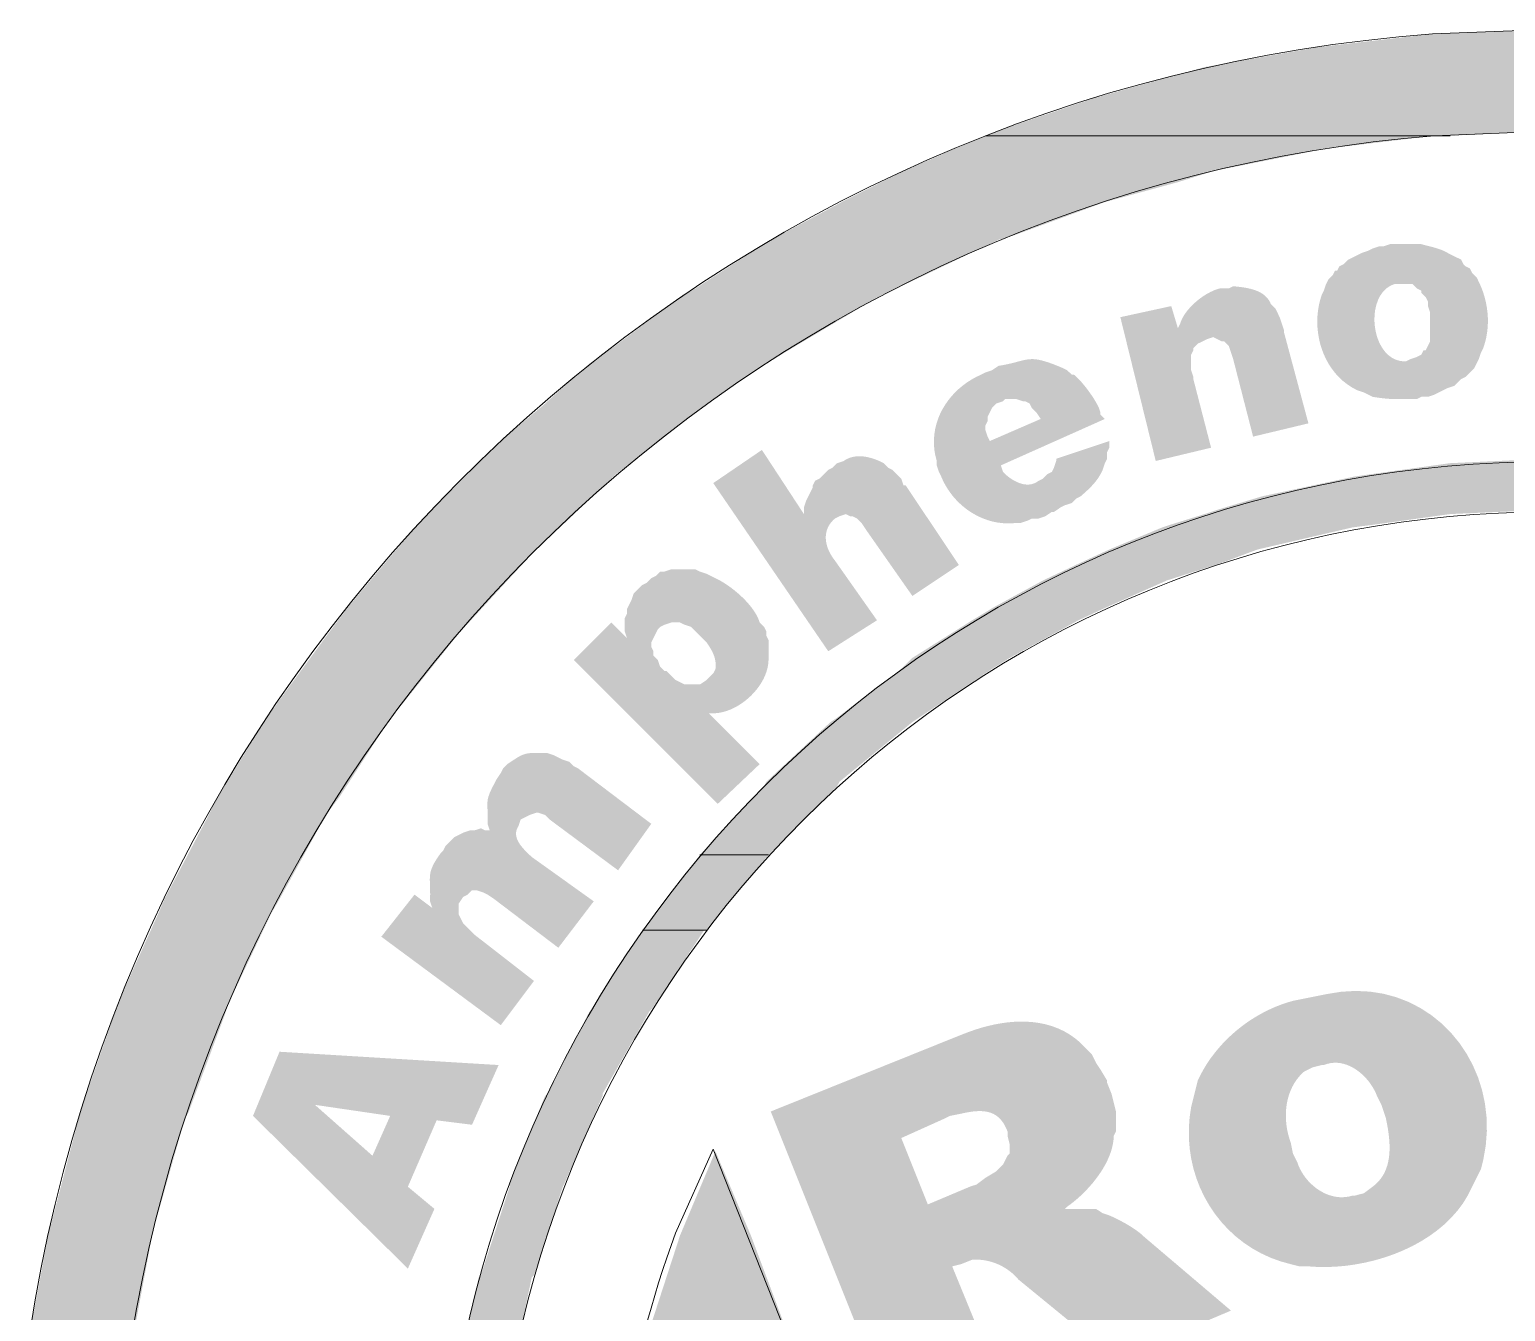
# Model space of a CAD drawing. Header units: inches. Extents: x 0 to 139, y 0 to 117.
# Drawn here: x 93.256 to 96.863, y 62.154 to 65.287 of the extents above; entities that cross this region are included whole.
import ezdxf

# ---------------------------------------------------------------- set-up
doc = ezdxf.new("R2010")
doc.units = ezdxf.units.IN
doc.header["$MEASUREMENT"] = 0
doc.layers.add('Color-3-Line_Weight-0', color=3, linetype='Continuous', lineweight=0)
doc.layers.add('Color-3-Line_Weight-20', color=3, linetype='Continuous', lineweight=20)

msp = doc.modelspace()

# ---------------------------------------------------------------- hatches: boundary and pattern name
at = {"layer": 'Color-3-Line_Weight-0'}
for points in [[(95.5164, 64.9951), (95.392, 64.941), (96.149, 64.941)], [(95.5921, 65.0275), (95.5164, 64.9951), (96.4193, 64.9951)], [(95.5164, 64.9951), (96.4193, 64.9951), (96.149, 64.941)], [(95.5921, 65.0275), (96.6897, 65.0275), (96.4193, 64.9951)], [(95.392, 64.941), (95.338, 64.914), (96.0625, 64.914)], [(95.392, 64.941), (96.149, 64.941), (96.0625, 64.914)], [(95.338, 64.914), (95.2407, 64.8653), (95.8841, 64.8653)], [(95.338, 64.914), (96.0625, 64.914), (95.8841, 64.8653)], [(95.2407, 64.8653), (95.0893, 64.7842), (95.6624, 64.7842)], [(95.2407, 64.8653), (95.8841, 64.8653), (95.6624, 64.7842)], [(95.0893, 64.7842), (95.0676, 64.7734), (95.6245, 64.7734)], [(95.0893, 64.7842), (95.6624, 64.7842), (95.6245, 64.7734)], [(95.0676, 64.7734), (94.8838, 64.6544), (95.3758, 64.6544)], [(95.0676, 64.7734), (95.6245, 64.7734), (95.3758, 64.6544)], [(94.8514, 64.6382), (94.6946, 64.5193), (95.1379, 64.5193)], [(94.8838, 64.6544), (94.8514, 64.6382), (95.338, 64.6382)], [(94.8514, 64.6382), (95.338, 64.6382), (95.1379, 64.5193)], [(94.8838, 64.6544), (95.3758, 64.6544), (95.338, 64.6382)], [(94.6946, 64.5193), (94.6243, 64.4706), (95.0568, 64.4706)], [(94.6946, 64.5193), (95.1379, 64.5193), (95.0568, 64.4706)], [(94.6243, 64.4706), (94.5107, 64.3679), (94.9054, 64.3679)], [(94.6243, 64.4706), (95.0568, 64.4706), (94.9054, 64.3679)], [(94.5107, 64.3679), (94.4134, 64.2868), (94.8027, 64.2868)], [(94.5107, 64.3679), (94.9054, 64.3679), (94.8027, 64.2868)], [(94.4134, 64.2868), (94.3269, 64.2003), (94.6892, 64.2003)], [(94.4134, 64.2868), (94.8027, 64.2868), (94.6892, 64.2003)], [(96.9654, 64.2381), (96.7275, 64.2273), (97.1979, 64.2273)], [(94.3269, 64.2003), (94.2134, 64.0867), (94.5702, 64.0867)], [(94.3269, 64.2003), (94.6892, 64.2003), (94.5702, 64.0867)], [(96.7275, 64.2273), (96.495, 64.1949), (97.4358, 64.1949)], [(96.7275, 64.2273), (97.1979, 64.2273), (97.4358, 64.1949)], [(96.495, 64.1949), (96.2679, 64.1462), (97.6629, 64.1462)], [(96.495, 64.1949), (97.4358, 64.1949), (97.6629, 64.1462)], [(96.2679, 64.1462), (96.1598, 64.1137), (97.7656, 64.1137)], [(96.2679, 64.1462), (97.6629, 64.1462), (97.7656, 64.1137)], [(96.1274, 64.1029), (96.0409, 64.0759), (96.5329, 64.0759)], [(96.1598, 64.1137), (96.1274, 64.1029), (96.7275, 64.1029)], [(96.1274, 64.1029), (96.7275, 64.1029), (96.5329, 64.0759)], [(96.1598, 64.1137), (96.9654, 64.1137), (96.7275, 64.1029)], [(94.2134, 64.0867), (94.1485, 64.011), (94.4891, 64.011)], [(94.2134, 64.0867), (94.5702, 64.0867), (94.4891, 64.011)], [(96.0246, 64.0705), (95.8949, 64.0164), (96.2571, 64.0164)], [(96.0409, 64.0759), (96.0246, 64.0705), (96.4896, 64.0705)], [(96.0246, 64.0705), (96.4896, 64.0705), (96.2571, 64.0164)], [(96.0409, 64.0759), (96.5329, 64.0759), (96.4896, 64.0705)], [(94.1485, 64.011), (94.0349, 63.8759), (94.3648, 63.8759)], [(94.1485, 64.011), (94.4891, 64.011), (94.3648, 63.8759)], [(95.8246, 63.984), (95.7327, 63.9407), (96.0355, 63.9407)], [(95.8949, 64.0164), (95.8246, 63.984), (96.1706, 63.984)], [(95.8246, 63.984), (96.1706, 63.984), (96.0355, 63.9407)], [(95.8949, 64.0164), (96.2571, 64.0164), (96.1706, 63.984)], [(95.7327, 63.9407), (95.6137, 63.8759), (95.8895, 63.8759)], [(95.7327, 63.9407), (96.0355, 63.9407), (95.8895, 63.8759)], [(94.0349, 63.8759), (93.9863, 63.811), (94.3053, 63.811)], [(94.0349, 63.8759), (94.3648, 63.8759), (94.3053, 63.811)], [(95.6137, 63.8759), (95.5597, 63.8434), (95.8192, 63.8434)], [(95.6137, 63.8759), (95.8895, 63.8759), (95.8192, 63.8434)], [(95.5597, 63.8434), (95.4137, 63.7515), (95.6516, 63.7515)], [(95.5597, 63.8434), (95.8192, 63.8434), (95.6516, 63.7515)], [(93.9863, 63.811), (93.8673, 63.6488), (94.1755, 63.6488)], [(93.9863, 63.811), (94.3053, 63.811), (94.1755, 63.6488)], [(95.4137, 63.7515), (95.3866, 63.7245), (95.6083, 63.7245)], [(95.4137, 63.7515), (95.6516, 63.7515), (95.6083, 63.7245)], [(95.3866, 63.7245), (95.2298, 63.6055), (95.4299, 63.6055)], [(95.3866, 63.7245), (95.6083, 63.7245), (95.4299, 63.6055)], [(93.8673, 63.6488), (93.8295, 63.5947), (94.1323, 63.5947)], [(93.8673, 63.6488), (94.1755, 63.6488), (94.1323, 63.5947)], [(93.8295, 63.5947), (93.7159, 63.4109), (94.0133, 63.4109)], [(93.8295, 63.5947), (94.1323, 63.5947), (94.0133, 63.4109)], [(95.2136, 63.5947), (95.0568, 63.4487), (95.2353, 63.4487)], [(95.2298, 63.6055), (95.2136, 63.5947), (95.4137, 63.5947)], [(95.2136, 63.5947), (95.4137, 63.5947), (95.2353, 63.4487)], [(95.2298, 63.6055), (95.4299, 63.6055), (95.4137, 63.5947)], [(95.0568, 63.4487), (95.0514, 63.4379), (95.2298, 63.4379)], [(95.0568, 63.4487), (95.2353, 63.4487), (95.2298, 63.4379)], [(93.7159, 63.4109), (93.6943, 63.3676), (93.9809, 63.3676)], [(93.7159, 63.4109), (94.0133, 63.4109), (93.9809, 63.3676)], [(95.0514, 63.4379), (94.8946, 63.2703), (95.0622, 63.2703)], [(95.0514, 63.4379), (95.2298, 63.4379), (95.0622, 63.2703)], [(93.6943, 63.3676), (93.5862, 63.1622), (93.8673, 63.1622)], [(93.6943, 63.3676), (93.9809, 63.3676), (93.8673, 63.1622)], [(94.8946, 63.2703), (94.754, 63.0865), (94.9108, 63.0865)], [(94.8946, 63.2703), (95.0622, 63.2703), (94.9108, 63.0865)], [(93.5862, 63.1622), (93.57, 63.1243), (93.8457, 63.1243)], [(93.5862, 63.1622), (93.8673, 63.1622), (93.8457, 63.1243)], [(93.57, 63.1243), (93.4726, 62.908), (93.743, 62.908)], [(93.57, 63.1243), (93.8457, 63.1243), (93.743, 62.908)], [(94.754, 63.0865), (94.6297, 62.8918), (94.7757, 62.8918)], [(94.754, 63.0865), (94.9054, 63.0865), (94.7757, 62.8918)], [(93.4726, 62.908), (93.4618, 62.8756), (93.7322, 62.8756)], [(93.4726, 62.908), (93.743, 62.908), (93.7322, 62.8756)], [(93.4618, 62.8756), (93.3807, 62.6431), (93.6457, 62.6431)], [(93.4618, 62.8756), (93.7322, 62.8756), (93.6457, 62.6431)], [(94.6243, 62.8864), (94.5216, 62.6864), (94.6567, 62.6864)], [(94.6297, 62.8918), (94.6243, 62.8864), (94.7703, 62.8864)], [(94.6243, 62.8864), (94.7703, 62.8864), (94.6567, 62.6864)], [(94.6297, 62.8918), (94.7757, 62.8918), (94.7703, 62.8864)], [(94.5216, 62.6864), (94.5161, 62.681), (94.6567, 62.681)], [(94.5216, 62.6864), (94.6567, 62.6864), (94.6567, 62.681)], [(94.5161, 62.681), (94.4296, 62.4701), (94.5648, 62.4701)], [(94.5161, 62.681), (94.6567, 62.681), (94.5648, 62.4701)], [(93.3753, 62.6215), (93.3104, 62.3728), (93.5645, 62.3728)], [(93.3807, 62.6431), (93.3753, 62.6215), (93.6348, 62.6215)], [(93.3753, 62.6215), (93.6348, 62.6215), (93.5645, 62.3728)], [(93.3807, 62.6431), (93.6457, 62.6431), (93.6348, 62.6215)], [(94.4296, 62.4701), (94.4296, 62.4593), (94.5594, 62.4593)], [(94.4296, 62.4701), (94.5648, 62.4701), (94.5594, 62.4593)], [(94.4296, 62.4593), (94.3594, 62.243), (94.4891, 62.243)], [(94.4296, 62.4593), (94.5594, 62.4593), (94.4891, 62.243)], [(93.3104, 62.3728), (93.305, 62.3565), (93.5591, 62.3565)], [(93.3104, 62.3728), (93.5645, 62.3728), (93.5591, 62.3565)], [(93.305, 62.3565), (93.2564, 62.097), (93.5105, 62.097)], [(93.305, 62.3565), (93.5591, 62.3565), (93.5105, 62.097)], [(94.3539, 62.2376), (94.3053, 62.0105), (94.435, 62.0105)], [(94.3594, 62.243), (94.3539, 62.2376), (94.4837, 62.2376)], [(94.3539, 62.2376), (94.4837, 62.2376), (94.435, 62.0105)], [(94.3594, 62.243), (94.4891, 62.243), (94.4837, 62.2376)]]:
    msp.add_hatch(color=256, dxfattribs=at).paths.add_polyline_path(points)
at = {"layer": 'Color-3-Line_Weight-20'}
for points in [[(96.9654, 65.287), (96.6843, 65.2762), (97.2466, 65.2762)], [(96.6843, 65.2762), (96.4031, 65.2438), (97.5223, 65.2438)], [(96.6843, 65.2762), (97.2466, 65.2762), (97.5223, 65.2438)], [(96.4031, 65.2438), (96.1274, 65.1951), (97.7981, 65.1951)], [(96.4031, 65.2438), (97.5223, 65.2438), (97.7981, 65.1951)], [(96.1274, 65.1951), (95.857, 65.1194), (98.0684, 65.1194)], [(96.1274, 65.1951), (97.7981, 65.1951), (98.0684, 65.1194)], [(95.857, 65.1194), (95.6191, 65.0383), (98.3063, 65.0383)], [(95.857, 65.1194), (98.0684, 65.1194), (98.3063, 65.0383)], [(95.6191, 65.0383), (95.5921, 65.0275), (96.7275, 65.0275)], [(95.6191, 65.0383), (96.9654, 65.0383), (96.7275, 65.0275)], [(96.5978, 64.7626), (96.5815, 64.7626), (96.5653, 64.7572), (96.5545, 64.7572), (96.5383, 64.7518), (96.5275, 64.7463), (96.5112, 64.7409), (96.4788, 64.7247), (96.468, 64.7139), (96.4572, 64.7085), (96.4518, 64.6977), (96.4464, 64.6977), (96.441, 64.6869), (96.4302, 64.6761), (96.4247, 64.6652), (96.6356, 64.6652), (96.6464, 64.6544), (96.6572, 64.649), (96.6572, 64.6436), (96.6681, 64.6328), (96.6735, 64.622), (96.6735, 64.6112), (96.6789, 64.595), (96.6789, 64.5247), (96.6681, 64.503), (96.6626, 64.503), (96.6572, 64.4922), (96.6464, 64.4868), (96.6302, 64.4814), (96.6194, 64.476), (96.7978, 64.4814), (96.8032, 64.4976), (96.8086, 64.5084), (96.8113, 64.5163), (96.8136, 64.5243), (96.8156, 64.5324), (96.8171, 64.5405), (96.8184, 64.5487), (96.8193, 64.557), (96.8198, 64.5653), (96.8201, 64.5736), (96.82, 64.5819), (96.8195, 64.5903), (96.8187, 64.5986), (96.8176, 64.6069), (96.8162, 64.6151), (96.8145, 64.6233), (96.8125, 64.6314), (96.8101, 64.6395), (96.8075, 64.6474), (96.8046, 64.6553), (96.8013, 64.663), (96.7978, 64.6706), (96.7924, 64.6815), (96.7816, 64.6923), (96.7762, 64.7031), (96.7654, 64.7085), (96.76, 64.7139), (96.7546, 64.7247), (96.7221, 64.7409), (96.719, 64.7427), (96.7159, 64.7443), (96.7127, 64.7458), (96.7096, 64.7472), (96.7064, 64.7485), (96.7032, 64.7497), (96.7, 64.7508), (96.6968, 64.7519), (96.6935, 64.7529), (96.6903, 64.7539), (96.687, 64.7548), (96.6837, 64.7557), (96.6804, 64.7565), (96.6771, 64.7574), (96.6738, 64.7582), (96.6705, 64.759), (96.6672, 64.7599), (96.6639, 64.7607), (96.6606, 64.7616), (96.6572, 64.7626), (96.614, 64.7626)], [(96.1706, 64.6544), (96.1652, 64.6544), (96.1595, 64.6528), (96.1536, 64.6508), (96.1477, 64.6483), (96.1417, 64.6454), (96.1356, 64.6422), (96.1296, 64.6387), (96.1237, 64.6348), (96.1178, 64.6307), (96.1121, 64.6263), (96.1065, 64.6216), (96.1012, 64.6168), (96.096, 64.6118), (96.0912, 64.6066), (96.0866, 64.6013), (96.0824, 64.5958), (96.0786, 64.5903), (96.0752, 64.5847), (96.0723, 64.5791), (96.0698, 64.5735), (96.0679, 64.5679), (96.0625, 64.5571), (96.3004, 64.6058), (96.2896, 64.6166), (96.2872, 64.6217), (96.2843, 64.6264), (96.2811, 64.6307), (96.2775, 64.6345), (96.2737, 64.638), (96.2695, 64.6411), (96.265, 64.6438), (96.2603, 64.6463), (96.2555, 64.6484), (96.2504, 64.6503), (96.2452, 64.6519), (96.2399, 64.6534), (96.2346, 64.6546), (96.2292, 64.6557), (96.2238, 64.6566), (96.2184, 64.6574), (96.213, 64.6581), (96.2078, 64.6587), (96.2026, 64.6593), (96.1977, 64.6598), (96.1868, 64.6544)], [(96.4247, 64.6652), (96.4193, 64.649), (96.4139, 64.6382), (96.41, 64.6255), (96.4069, 64.6124), (96.4048, 64.5992), (96.4035, 64.5858), (96.4031, 64.5723), (96.4036, 64.5587), (96.405, 64.5453), (96.4072, 64.5319), (96.4103, 64.5187), (96.4143, 64.5058), (96.4191, 64.4932), (96.4248, 64.481), (96.4313, 64.4693), (96.4387, 64.4581), (96.4469, 64.4474), (96.456, 64.4375), (96.4658, 64.4283), (96.4765, 64.4199), (96.4881, 64.4123), (96.5004, 64.4057), (96.5167, 64.4003), (96.5383, 64.3895), (96.5449, 64.3884), (96.5511, 64.3875), (96.557, 64.3867), (96.5626, 64.386), (96.5679, 64.3854), (96.573, 64.385), (96.5779, 64.3846), (96.5828, 64.3843), (96.5875, 64.3841), (96.5922, 64.384), (96.5969, 64.3839), (96.6016, 64.3839), (96.6065, 64.3839), (96.6114, 64.3839), (96.6166, 64.3839), (96.6219, 64.384), (96.6275, 64.384), (96.6335, 64.3841), (96.6397, 64.3841), (96.6464, 64.3841), (96.6572, 64.3895), (96.6735, 64.3895), (96.6897, 64.3949), (96.7113, 64.4057), (96.7221, 64.4111), (96.7383, 64.4165), (96.7437, 64.4219), (96.7546, 64.4328), (96.7654, 64.4382), (96.787, 64.4598), (96.7978, 64.4814), (96.6194, 64.476), (96.6068, 64.4768), (96.5954, 64.48), (96.5849, 64.4853), (96.5756, 64.4924), (96.5674, 64.5011), (96.5604, 64.5112), (96.5544, 64.5225), (96.5497, 64.5346), (96.5462, 64.5475), (96.5439, 64.5608), (96.5428, 64.5742), (96.543, 64.5877), (96.5444, 64.6008), (96.5472, 64.6134), (96.5513, 64.6253), (96.5567, 64.6362), (96.5635, 64.6459), (96.5717, 64.6541), (96.5813, 64.6607), (96.5924, 64.6652), (96.6086, 64.6652)], [(96.0463, 64.6112), (95.9219, 64.5841), (96.0084, 64.2327), (96.1436, 64.2651), (96.1003, 64.4328), (96.1003, 64.4382), (96.0949, 64.4544), (96.0949, 64.4922), (96.1003, 64.503), (96.1003, 64.5084), (96.1111, 64.5193), (96.1328, 64.5301), (96.3112, 64.5841), (96.3004, 64.6058), (96.0625, 64.5571)], [(96.3112, 64.5841), (96.1328, 64.5301), (96.149, 64.5355), (96.1706, 64.5247), (96.176, 64.5247), (96.1868, 64.5139), (96.1977, 64.4814), (96.2463, 64.2922), (96.3815, 64.3246), (96.322, 64.5463), (96.322, 64.5517), (96.3166, 64.5679)], [(95.5921, 64.449), (95.5813, 64.4436), (95.5694, 64.4379), (95.5579, 64.4315), (95.5469, 64.4244), (95.5364, 64.4166), (95.5265, 64.4083), (95.5172, 64.3994), (95.5086, 64.3899), (95.5006, 64.3799), (95.4934, 64.3694), (95.4869, 64.3585), (95.4812, 64.3472), (95.4764, 64.3355), (95.4725, 64.3235), (95.4695, 64.3112), (95.4675, 64.2986), (95.4664, 64.2858), (95.4664, 64.2727), (95.4675, 64.2595), (95.4698, 64.2461), (95.4732, 64.2327), (95.4732, 64.2219), (95.6029, 64.2814), (95.5975, 64.2922), (95.5921, 64.3084), (95.5921, 64.3192), (95.5975, 64.33), (95.5975, 64.3408), (95.6083, 64.3625), (95.6191, 64.3733), (95.6353, 64.3787), (95.7921, 64.4544), (95.7813, 64.4598), (95.7687, 64.465), (95.7574, 64.4695), (95.7472, 64.4731), (95.7382, 64.476), (95.73, 64.4783), (95.7226, 64.4799), (95.7159, 64.481), (95.7096, 64.4815), (95.7038, 64.4815), (95.6981, 64.4812), (95.6926, 64.4804), (95.687, 64.4794), (95.6813, 64.478), (95.6752, 64.4765), (95.6687, 64.4747), (95.6616, 64.4729), (95.6537, 64.4709), (95.645, 64.469), (95.6354, 64.467), (95.6245, 64.4652), (95.6083, 64.4544)], [(95.7921, 64.4544), (95.6353, 64.3787), (95.6408, 64.3841), (95.6678, 64.3841), (95.684, 64.3787), (95.6894, 64.3787), (95.7002, 64.3733), (95.7056, 64.3625), (95.7165, 64.3516), (95.7273, 64.3354), (95.6029, 64.2814), (95.4732, 64.2219), (95.4786, 64.2057), (95.484, 64.1949), (95.4888, 64.1841), (95.4942, 64.1738), (95.5003, 64.1638), (95.5069, 64.1543), (95.5141, 64.1451), (95.5218, 64.1365), (95.53, 64.1284), (95.5387, 64.1207), (95.5478, 64.1137), (95.5573, 64.1072), (95.5672, 64.1014), (95.5774, 64.0962), (95.5879, 64.0917), (95.5987, 64.0878), (95.6098, 64.0847), (95.621, 64.0824), (95.6325, 64.0809), (95.6442, 64.0802), (95.6559, 64.0803), (95.6678, 64.0813), (95.6786, 64.0813), (95.6948, 64.0867), (95.7056, 64.0921), (95.7219, 64.0921), (95.7381, 64.0975), (95.7543, 64.1083), (95.7597, 64.1083), (95.7759, 64.1192), (95.7867, 64.1246), (95.803, 64.13), (95.8138, 64.1408), (95.8246, 64.1462), (95.8278, 64.1489), (95.831, 64.1517), (95.8342, 64.1545), (95.8373, 64.1573), (95.8404, 64.1602), (95.8435, 64.1631), (95.8466, 64.1661), (95.8495, 64.1691), (95.8525, 64.1722), (95.8553, 64.1753), (95.8581, 64.1785), (95.8608, 64.1818), (95.8634, 64.1851), (95.866, 64.1885), (95.8684, 64.192), (95.8707, 64.1957), (95.8729, 64.1994), (95.8749, 64.2032), (95.8769, 64.2071), (95.8787, 64.2111), (95.8841, 64.2273), (95.8895, 64.2381), (95.8895, 64.2543), (95.7219, 64.184), (95.7176, 64.1811), (95.7133, 64.1788), (95.7088, 64.1771), (95.7043, 64.1759), (95.6997, 64.1752), (95.6951, 64.175), (95.6904, 64.1753), (95.6857, 64.1759), (95.6811, 64.177), (95.6764, 64.1784), (95.6718, 64.1801), (95.6673, 64.1822), (95.6628, 64.1845), (95.6584, 64.187), (95.6542, 64.1898), (95.6501, 64.1927), (95.6461, 64.1958), (95.6423, 64.199), (95.6387, 64.2023), (95.6353, 64.2057), (95.6299, 64.2219), (95.8841, 64.3354), (95.8732, 64.3462), (95.8732, 64.3495), (95.8725, 64.3534), (95.8712, 64.3578), (95.8693, 64.3627), (95.8668, 64.3679), (95.8639, 64.3734), (95.8606, 64.3792), (95.857, 64.3851), (95.8531, 64.3911), (95.8489, 64.3972), (95.8446, 64.4032), (95.8402, 64.4091), (95.8358, 64.4148), (95.8313, 64.4202), (95.827, 64.4253), (95.8227, 64.4301), (95.8187, 64.4343), (95.8149, 64.438), (95.8115, 64.4411), (95.8084, 64.4436), (95.803, 64.4436)], [(95.7651, 64.2381), (95.7651, 64.2327), (95.7597, 64.2165), (95.7543, 64.2057), (95.7435, 64.2003), (95.7327, 64.1894), (95.7219, 64.184), (95.8895, 64.2543), (95.8949, 64.2651), (95.8949, 64.2814)], [(95.046, 64.2597), (94.9271, 64.1786), (95.2082, 63.7677), (95.3272, 63.8434), (95.2244, 63.9894), (95.2207, 63.9942), (95.2173, 63.9992), (95.2142, 64.0043), (95.2114, 64.0095), (95.2089, 64.0148), (95.2068, 64.0202), (95.205, 64.0256), (95.2037, 64.031), (95.2027, 64.0365), (95.2022, 64.0419), (95.2021, 64.0473), (95.2025, 64.0527), (95.2033, 64.058), (95.2047, 64.0633), (95.2066, 64.0684), (95.209, 64.0735), (95.212, 64.0784), (95.2155, 64.0831), (95.2197, 64.0877), (95.2244, 64.0921), (95.3758, 64.2003), (95.365, 64.2111), (95.3542, 64.2165), (95.3434, 64.2273), (95.1487, 64.1029)], [(95.219, 64.2165), (95.2082, 64.2111), (95.1866, 64.1894), (95.1758, 64.184), (95.1704, 64.1732), (95.1704, 64.1678), (95.1541, 64.1354), (95.1487, 64.1192), (95.1487, 64.1029), (95.3434, 64.2273), (95.3326, 64.2327), (95.3286, 64.2344), (95.3245, 64.236), (95.3203, 64.2375), (95.3161, 64.2389), (95.3117, 64.2402), (95.3074, 64.2413), (95.3029, 64.2423), (95.2985, 64.2431), (95.294, 64.2437), (95.2895, 64.2441), (95.285, 64.2443), (95.2805, 64.2442), (95.276, 64.2439), (95.2716, 64.2433), (95.2671, 64.2424), (95.2628, 64.2411), (95.2585, 64.2396), (95.2543, 64.2376), (95.2501, 64.2354), (95.2461, 64.2327), (95.2298, 64.2273)], [(95.3758, 64.2003), (95.2244, 64.0921), (95.2353, 64.0975), (95.2515, 64.1029), (95.2623, 64.0975), (95.2677, 64.0975), (95.2785, 64.0921), (95.2893, 64.0813), (95.3001, 64.0651), (95.4137, 63.9029), (95.5272, 63.9786), (95.3974, 64.1732), (95.392, 64.1732), (95.3866, 64.1894)], [(94.6783, 63.838), (94.5864, 63.7461), (94.9379, 63.3946), (95.0406, 63.492), (94.9162, 63.6163), (95.0622, 63.7731), (95.0622, 63.7947), (95.0568, 63.8056), (95.0568, 63.8164), (95.0514, 63.8272), (94.9162, 63.7028), (94.9108, 63.6974), (94.8946, 63.6866), (94.8568, 63.6866), (94.8351, 63.6974), (94.8135, 63.7191), (94.8081, 63.7191), (94.7973, 63.7299), (94.7919, 63.7461), (94.7811, 63.7569), (94.7811, 63.7677), (94.7757, 63.7785), (94.7757, 63.7893), (94.7919, 63.8218), (94.9217, 63.9515), (94.9108, 63.957), (94.8946, 63.9624), (94.8838, 63.9678), (94.7162, 63.8002)], [(94.754, 63.9299), (94.7324, 63.9083), (94.727, 63.8921), (94.7162, 63.8704), (94.7162, 63.8596), (94.7108, 63.8488), (94.7108, 63.8164), (94.7162, 63.8002), (94.8838, 63.9678), (94.8243, 63.9678), (94.8081, 63.9624), (94.7973, 63.9624), (94.7865, 63.9515), (94.7757, 63.9461), (94.7649, 63.9353)], [(94.9217, 63.9515), (94.7919, 63.8218), (94.7973, 63.8272), (94.8081, 63.8326), (94.8243, 63.838), (94.846, 63.838), (94.8568, 63.8326), (94.873, 63.8272), (94.8838, 63.8164), (94.9108, 63.7893), (94.9129, 63.7864), (94.9149, 63.7834), (94.9168, 63.7805), (94.9187, 63.7775), (94.9205, 63.7745), (94.9222, 63.7715), (94.9239, 63.7685), (94.9254, 63.7654), (94.9268, 63.7623), (94.9281, 63.7592), (94.9293, 63.756), (94.9303, 63.7527), (94.9312, 63.7494), (94.9319, 63.7461), (94.9325, 63.7427), (94.9329, 63.7392), (94.9331, 63.7356), (94.9331, 63.732), (94.9329, 63.7283), (94.9325, 63.7245), (94.9271, 63.7136), (94.9162, 63.7028), (95.0514, 63.8272), (95.0406, 63.838), (95.0385, 63.844), (95.0359, 63.8501), (95.0328, 63.8562), (95.0292, 63.8622), (95.0253, 63.8682), (95.021, 63.8742), (95.0163, 63.8801), (95.0114, 63.8858), (95.0062, 63.8915), (95.0008, 63.897), (94.9952, 63.9024), (94.9895, 63.9076), (94.9837, 63.9126), (94.9778, 63.9174), (94.9719, 63.922), (94.966, 63.9263), (94.9602, 63.9304), (94.9544, 63.9341), (94.9488, 63.9376), (94.9433, 63.9407), (94.9325, 63.9461)], [(95.0622, 63.7731), (94.9162, 63.6163), (94.9325, 63.6163), (94.9416, 63.6173), (94.9508, 63.6192), (94.96, 63.6219), (94.9691, 63.6253), (94.9782, 63.6295), (94.987, 63.6343), (94.9956, 63.6397), (95.0039, 63.6457), (95.0119, 63.6523), (95.0196, 63.6593), (95.0267, 63.6668), (95.0334, 63.6746), (95.0395, 63.6828), (95.045, 63.6914), (95.0499, 63.7001), (95.054, 63.7091), (95.0573, 63.7182), (95.0599, 63.7274), (95.0615, 63.7368), (95.0622, 63.7461), (95.0622, 63.7569)], [(94.1971, 63.173), (94.116, 63.0702), (94.408, 62.854), (94.4891, 62.9621), (94.3431, 63.0756), (94.3377, 63.0811), (94.3161, 63.1027), (94.3053, 63.1243), (94.3053, 63.1513), (94.3161, 63.1676), (94.5594, 63.5028), (94.5378, 63.5136), (94.5216, 63.519), (94.2404, 63.1405)], [(94.408, 63.4703), (94.3972, 63.4541), (94.3929, 63.4458), (94.3891, 63.4385), (94.3859, 63.4321), (94.3832, 63.4264), (94.381, 63.4214), (94.3793, 63.4169), (94.3779, 63.4128), (94.3768, 63.409), (94.3761, 63.4054), (94.3756, 63.4019), (94.3753, 63.3983), (94.3752, 63.3946), (94.3752, 63.3906), (94.3753, 63.3863), (94.3755, 63.3815), (94.3757, 63.376), (94.3758, 63.3699), (94.3759, 63.3629), (94.3758, 63.355), (94.3756, 63.346), (94.381, 63.3298), (94.2404, 63.1405), (94.5216, 63.519), (94.5107, 63.519), (94.5041, 63.5192), (94.4981, 63.5193), (94.4927, 63.5193), (94.4878, 63.5192), (94.4833, 63.519), (94.4792, 63.5188), (94.4753, 63.5183), (94.4717, 63.5177), (94.4683, 63.517), (94.4651, 63.516), (94.4618, 63.5148), (94.4585, 63.5134), (94.4552, 63.5118), (94.4517, 63.5099), (94.448, 63.5077), (94.4441, 63.5052), (94.4398, 63.5024), (94.4351, 63.4993), (94.4299, 63.4958), (94.4242, 63.492), (94.4134, 63.4812)], [(94.5594, 63.5028), (94.3161, 63.1676), (94.4567, 63.3568), (94.4783, 63.3676), (94.4945, 63.373), (94.4999, 63.373), (94.5161, 63.3676), (94.527, 63.3568), (94.6946, 63.2324), (94.7757, 63.346), (94.5972, 63.4812), (94.5864, 63.4866), (94.5756, 63.4974)], [(94.2674, 63.2811), (94.262, 63.2757), (94.2566, 63.268), (94.2519, 63.261), (94.2479, 63.2547), (94.2445, 63.2488), (94.2418, 63.2434), (94.2396, 63.2383), (94.2378, 63.2335), (94.2365, 63.2289), (94.2356, 63.2244), (94.235, 63.2198), (94.2347, 63.2152), (94.2345, 63.2105), (94.2346, 63.2055), (94.2347, 63.2002), (94.235, 63.1945), (94.2352, 63.1883), (94.2353, 63.1815), (94.2354, 63.174), (94.2353, 63.1658), (94.235, 63.1567), (94.2404, 63.1405), (94.381, 63.3298), (94.3702, 63.3298), (94.3594, 63.3352), (94.3431, 63.3298), (94.3323, 63.3298), (94.3161, 63.3244), (94.2945, 63.3135), (94.2728, 63.2919)], [(94.3161, 63.1676), (94.3269, 63.173), (94.3377, 63.1838), (94.3485, 63.1838), (94.3648, 63.1784), (94.3756, 63.173), (94.3918, 63.1622), (94.5486, 63.0432), (94.6351, 63.1567), (94.4837, 63.2649), (94.4807, 63.2677), (94.4776, 63.2707), (94.4744, 63.2738), (94.4711, 63.2771), (94.4678, 63.2804), (94.4645, 63.2839), (94.4614, 63.2874), (94.4583, 63.2911), (94.4555, 63.2948), (94.4529, 63.2987), (94.4506, 63.3026), (94.4487, 63.3066), (94.4471, 63.3107), (94.446, 63.3148), (94.4453, 63.319), (94.4452, 63.3232), (94.4457, 63.3275), (94.4469, 63.3318), (94.4487, 63.3362), (94.4513, 63.3406), (94.4567, 63.3568)], [(96.3707, 62.9188), (96.3436, 62.9134), (96.3288, 62.9091), (96.3141, 62.904), (96.2996, 62.8983), (96.2853, 62.8919), (96.2713, 62.8849), (96.2576, 62.8773), (96.2442, 62.8691), (96.2311, 62.8604), (96.2184, 62.8511), (96.2061, 62.8413), (96.1943, 62.831), (96.1828, 62.8202), (96.1719, 62.8089), (96.1615, 62.7972), (96.1516, 62.7851), (96.1422, 62.7726), (96.1335, 62.7597), (96.1254, 62.7464), (96.1179, 62.7328), (96.1111, 62.7188), (96.1057, 62.6972), (96.4139, 62.7566), (96.4193, 62.7566), (96.4275, 62.7595), (96.4357, 62.7613), (96.4439, 62.7622), (96.452, 62.7621), (96.46, 62.7612), (96.4679, 62.7595), (96.4757, 62.757), (96.4833, 62.7538), (96.4906, 62.75), (96.4978, 62.7456), (96.5046, 62.7406), (96.5112, 62.7352), (96.5174, 62.7293), (96.5233, 62.7231), (96.5288, 62.7166), (96.5338, 62.7097), (96.5384, 62.7027), (96.5425, 62.6955), (96.5461, 62.6883), (96.5491, 62.681), (96.5599, 62.6593), (96.5707, 62.6269), (96.5725, 62.6183), (96.5741, 62.6096), (96.5757, 62.6006), (96.577, 62.5916), (96.5782, 62.5824), (96.579, 62.5732), (96.5796, 62.5639), (96.5798, 62.5547), (96.5796, 62.5456), (96.5789, 62.5365), (96.5778, 62.5275), (96.5761, 62.5188), (96.5739, 62.5102), (96.571, 62.5019), (96.5675, 62.4939), (96.5632, 62.4861), (96.5582, 62.4788), (96.5524, 62.4718), (96.5458, 62.4653), (96.5383, 62.4593), (96.5167, 62.4431), (96.495, 62.4376), (96.8032, 62.5025), (96.8086, 62.5242), (96.8148, 62.5595), (96.8175, 62.5945), (96.8168, 62.6289), (96.8129, 62.6624), (96.8059, 62.695), (96.796, 62.7263), (96.7832, 62.7563), (96.7678, 62.7847), (96.7499, 62.8112), (96.7295, 62.8358), (96.707, 62.8582), (96.6822, 62.8783), (96.6555, 62.8957), (96.627, 62.9105), (96.5967, 62.9222), (96.5649, 62.9308), (96.5317, 62.936), (96.4971, 62.9377), (96.4615, 62.9357), (96.4247, 62.9297), (96.3977, 62.9243)], [(95.484, 62.8107), (95.0676, 62.6431), (95.392, 61.8321), (95.6462, 61.9348), (95.511, 62.2646), (95.5326, 62.27), (95.857, 62.4052), (95.7867, 62.4052), (95.7921, 62.4106), (95.8, 62.4163), (95.808, 62.4225), (95.8159, 62.4292), (95.8239, 62.4363), (95.8318, 62.4438), (95.8395, 62.4517), (95.8471, 62.46), (95.8545, 62.4685), (95.8615, 62.4774), (95.8682, 62.4864), (95.8746, 62.4957), (95.8805, 62.5052), (95.8859, 62.5148), (95.8908, 62.5246), (95.895, 62.5344), (95.8987, 62.5443), (95.9016, 62.5542), (95.9038, 62.564), (95.9052, 62.5739), (95.9057, 62.5836), (95.9111, 62.5944), (95.4515, 62.416), (95.3866, 62.5782), (95.4948, 62.6269), (95.8516, 62.7837), (95.8354, 62.7999), (95.8234, 62.8118), (95.8107, 62.8224), (95.7975, 62.8316), (95.7838, 62.8395), (95.7696, 62.8461), (95.7551, 62.8516), (95.7402, 62.8559), (95.7249, 62.8591), (95.7095, 62.8613), (95.6938, 62.8625), (95.678, 62.8628), (95.6621, 62.8622), (95.6462, 62.8608), (95.6303, 62.8586), (95.6144, 62.8557), (95.5987, 62.8521), (95.5831, 62.848), (95.5678, 62.8432), (95.5528, 62.838), (95.538, 62.8323), (95.511, 62.8215)], [(93.8673, 62.7891), (93.8024, 62.6323), (94.1809, 62.2592), (94.2458, 62.4052), (94.1809, 62.4593), (94.2512, 62.6215), (94.0944, 62.535), (93.9538, 62.6593)], [(93.8673, 62.7891), (93.9538, 62.6593), (94.1377, 62.6323), (94.0944, 62.535), (94.2512, 62.6215), (94.3377, 62.6107), (94.4026, 62.7566)], [(95.8516, 62.7837), (95.4948, 62.6269), (95.5056, 62.6323), (95.5326, 62.6377), (95.54, 62.6393), (95.5474, 62.6408), (95.5545, 62.642), (95.5616, 62.643), (95.5684, 62.6437), (95.5751, 62.644), (95.5817, 62.644), (95.588, 62.6436), (95.5942, 62.6428), (95.6001, 62.6415), (95.6059, 62.6397), (95.6114, 62.6373), (95.6167, 62.6344), (95.6217, 62.6308), (95.6265, 62.6266), (95.631, 62.6217), (95.6352, 62.6161), (95.6392, 62.6097), (95.6428, 62.6025), (95.6462, 62.5944), (95.6462, 62.5836), (95.6516, 62.562), (95.6516, 62.5404), (95.6462, 62.535), (95.6353, 62.5133), (95.6191, 62.4971), (95.5921, 62.4809), (95.5705, 62.4647), (95.5542, 62.4593), (95.4515, 62.416), (95.9111, 62.5944), (95.9111, 62.6431), (95.9003, 62.6864), (95.8895, 62.7134), (95.8895, 62.7188), (95.8732, 62.7458), (95.8624, 62.762)], [(96.1057, 62.6972), (96.0949, 62.6539), (96.0911, 62.6282), (96.0893, 62.6026), (96.0894, 62.5771), (96.0914, 62.552), (96.0951, 62.5273), (96.1007, 62.503), (96.1079, 62.4794), (96.1168, 62.4564), (96.1274, 62.4342), (96.1396, 62.4129), (96.1533, 62.3926), (96.1685, 62.3733), (96.1851, 62.3553), (96.2031, 62.3385), (96.2225, 62.3231), (96.2432, 62.3091), (96.2652, 62.2968), (96.2884, 62.286), (96.3127, 62.2771), (96.3382, 62.27), (96.3599, 62.2646), (96.3815, 62.2646), (96.4038, 62.2632), (96.4266, 62.263), (96.4499, 62.264), (96.4734, 62.2661), (96.4971, 62.2695), (96.5208, 62.274), (96.5444, 62.2796), (96.5678, 62.2865), (96.5908, 62.2945), (96.6132, 62.3037), (96.6351, 62.314), (96.6562, 62.3256), (96.6763, 62.3382), (96.6955, 62.3521), (96.7135, 62.367), (96.7302, 62.3832), (96.7455, 62.4005), (96.7593, 62.4189), (96.7713, 62.4385), (96.7816, 62.4593), (96.8032, 62.5025), (96.495, 62.4376), (96.4896, 62.4376), (96.481, 62.4353), (96.4723, 62.434), (96.4637, 62.4335), (96.4551, 62.4338), (96.4467, 62.435), (96.4383, 62.4369), (96.4301, 62.4395), (96.4221, 62.4428), (96.4144, 62.4467), (96.4069, 62.4512), (96.3997, 62.4562), (96.3929, 62.4618), (96.3864, 62.4678), (96.3803, 62.4742), (96.3747, 62.4809), (96.3696, 62.488), (96.3649, 62.4954), (96.3608, 62.503), (96.3573, 62.5108), (96.3545, 62.5187), (96.3436, 62.5404), (96.3382, 62.5674), (96.3352, 62.5762), (96.3326, 62.5851), (96.3304, 62.5942), (96.3287, 62.6035), (96.3275, 62.6128), (96.3266, 62.6222), (96.3263, 62.6317), (96.3265, 62.6411), (96.3272, 62.6504), (96.3283, 62.6597), (96.33, 62.6689), (96.3323, 62.6779), (96.335, 62.6867), (96.3384, 62.6954), (96.3423, 62.7037), (96.3468, 62.7118), (96.3518, 62.7195), (96.3575, 62.7269), (96.3638, 62.7339), (96.3707, 62.7404), (96.3923, 62.7512), (96.4139, 62.7566)], [(94.9325, 62.5458), (94.846, 62.3403), (95.019, 62.3403)], [(95.857, 62.4052), (95.5326, 62.27), (95.5597, 62.2808), (95.5661, 62.2811), (95.5726, 62.2811), (95.579, 62.2808), (95.5853, 62.2801), (95.5917, 62.2792), (95.5979, 62.2779), (95.6041, 62.2764), (95.6102, 62.2746), (95.6163, 62.2724), (95.6222, 62.2701), (95.628, 62.2674), (95.6336, 62.2645), (95.6392, 62.2613), (95.6446, 62.2579), (95.6498, 62.2542), (95.6549, 62.2503), (95.6598, 62.2461), (95.6644, 62.2417), (95.6689, 62.237), (95.6732, 62.2322), (95.9111, 62.0375), (96.1923, 62.1565), (95.976, 62.3403), (95.9733, 62.343), (95.97, 62.3458), (95.9663, 62.3488), (95.9621, 62.3519), (95.9575, 62.3551), (95.9525, 62.3584), (95.9473, 62.3618), (95.9419, 62.3651), (95.9363, 62.3684), (95.9305, 62.3716), (95.9247, 62.3748), (95.9189, 62.3779), (95.9132, 62.3808), (95.9075, 62.3835), (95.902, 62.386), (95.8967, 62.3883), (95.8916, 62.3903), (95.8869, 62.392), (95.8826, 62.3934), (95.8787, 62.3944), (95.8624, 62.4052)], [(94.846, 62.3403), (94.7757, 62.1241), (95.1001, 62.1241)], [(94.846, 62.3403), (95.019, 62.3403), (95.1001, 62.1241)]]:
    msp.add_hatch(color=256, dxfattribs=at).paths.add_polyline_path(points)

# ---------------------------------------------------------------- linework, layer by layer
at = {"layer": 'Color-3-Line_Weight-0', "linetype": 'Continuous'}
msp.add_line((94.8946, 63.2703), (95.0622, 63.2703), dxfattribs=at)
for points in [[(97.2466, 65.2762), (96.9654, 65.287), (96.6843, 65.2762)], [(96.7275, 65.0275), (95.5921, 65.0275), (96.6897, 65.0275)], [(94.9108, 63.0865), (94.754, 63.0865), (94.9054, 63.0865)]]:
    msp.add_lwpolyline(points, dxfattribs=at)
msp.add_arc((96.9624, 61.5387), 3.7478, 94.2553, 171.4332, dxfattribs=at)
at = {"layer": 'Color-3-Line_Weight-20', "linetype": 'Continuous'}
for points in [[(97.2412, 65.0275), (96.9654, 65.0383), (96.6897, 65.0275)], [(95.3272, 61.5401), (94.9271, 62.5512), (94.8351, 62.3457)]]:
    msp.add_lwpolyline(points, dxfattribs=at)
for centre, radius, start, end in [((96.9702, 61.5291), 3.5097, 94.5848, 170.8662), ((96.9649, 61.528), 2.7031, 10.1652, 174.8089), ((96.9659, 61.5336), 2.5744, 10.6751, 174.6735), ((96.9908, 61.539), 2.3017, 159.483, 209.9921)]:
    msp.add_arc(centre, radius, start, end, dxfattribs=at)

doc.saveas('drawing.dxf')
